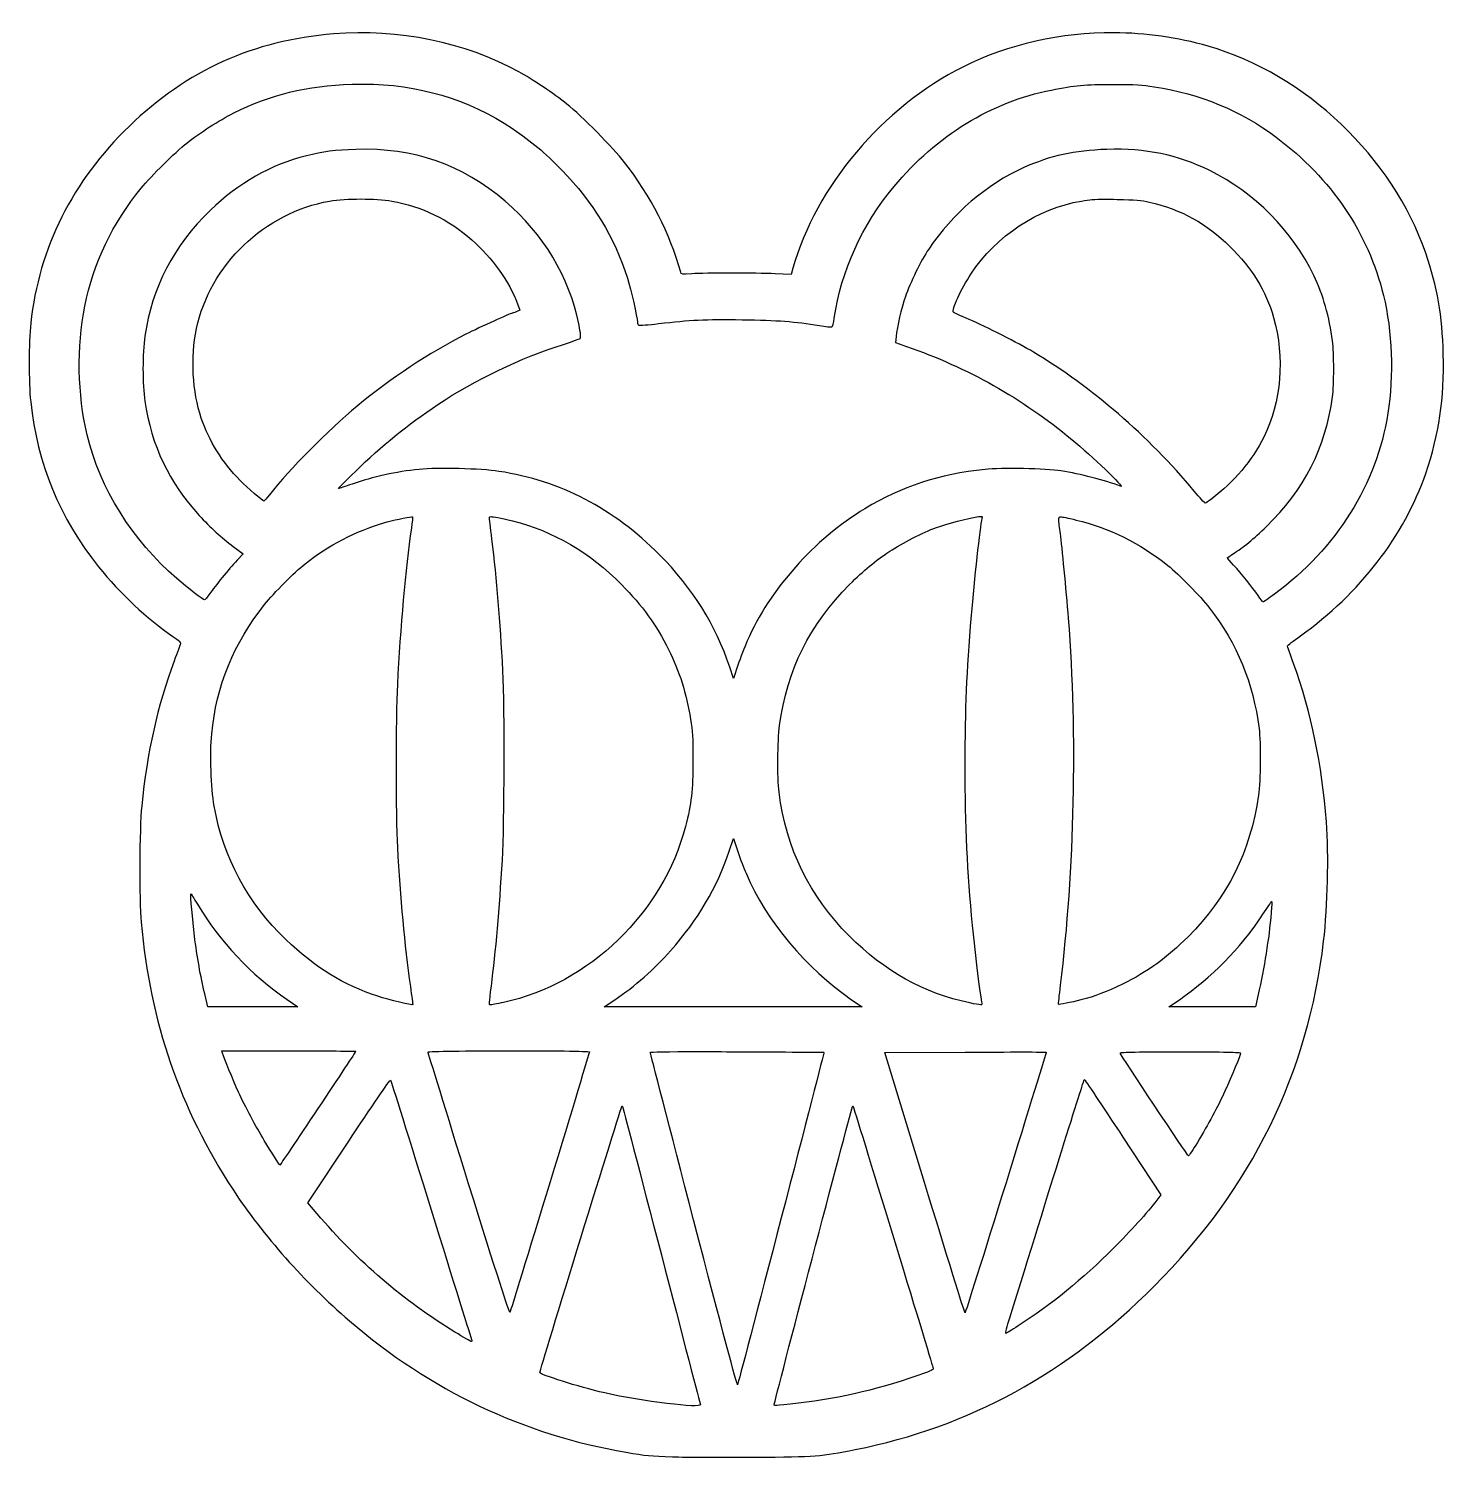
# Model space of a CAD drawing. Extents: x 18 to 597, y 6 to 390.
# Drawn here: x 419.8 to 579.7, y 213.5 to 374.9 of the extents above; entities that cross this region are included whole.
import ezdxf

# ---------------------------------------------------------------- set-up
doc = ezdxf.new("R2010")
doc.units = 0
doc.layers.add('Layer_1', color=7, linetype='CONTINUOUS')

msp = doc.modelspace()

# ---------------------------------------------------------------- linework, layer by layer
at = {"layer": 'Layer_1', "color": 7}
for points in [[(542.387564, 374.47434), (542.387564, 374.47434)], [(457.618366, 368.685477), (457.618366, 368.685477)], [(457.353247, 355.69719), (457.353247, 355.69719)], [(541.318196, 355.674593), (541.318196, 355.674593)], [(506.145715, 347.875446), (505.944519, 347.151149), (504.145917, 347.24155)], [(475.054422, 343.847718), (475.325073, 343.128381), (474.90888, 342.954747)], [(517.78075, 340.177725), (517.704155, 339.476028), (518.955415, 339.044978)], [(463.091389, 319.800951), (463.091389, 319.800951)], [(472.019432, 319.814178), (472.019432, 319.814178)], [(527.375769, 319.838433), (527.375769, 319.838433)], [(536.37767, 319.793785), (536.37767, 319.793785)], [(442.957712, 316.45342), (444.059592, 315.632108), (443.379916, 314.890174)], [(499.939592, 303.036287), (499.431903, 301.520997), (499.001401, 302.822417)], [(498.958418, 282.037743), (499.442373, 283.457674), (499.442373, 283.457674)], [(499.442373, 283.457674), (499.932424, 281.980416)], [(438.174807, 277.196419), (438.174807, 277.196419)], [(560.178035, 276.332113), (560.178035, 276.332113)], [(558.78953, 266.359526), (558.369498, 264.429171), (553.47029, 264.429171), (548.571646, 264.429171), (549.771655, 265.252136)], [(449.046967, 265.253237), (450.246976, 264.429171), (445.168613, 264.429171), (440.090842, 264.429171), (439.738064, 265.89816)], [(512.765266, 265.252136), (513.965246, 264.429171), (499.405995, 264.429171), (484.846207, 264.429171), (486.017542, 265.223471)], [(463.229198, 264.688793), (463.230835, 264.688793)], [(441.667307, 259.474847), (449.222255, 259.474847)], [(441.743366, 259.215225), (441.667307, 259.474847), (441.667307, 259.474847)], [(474.060576, 259.485871), (474.060576, 259.485871)], [(495.54638, 259.384999), (495.54638, 259.384999)], [(521.006465, 244.582113), (516.506912, 259.301766), (525.605812, 259.331532)], [(532.040705, 259.343109), (532.040705, 259.343109)], [(549.868654, 259.359644), (549.868654, 259.359644)], [(460.702434, 256.167555), (460.702434, 256.167555)], [(539.043344, 256.24638), (539.043344, 256.24638)], [(486.862007, 253.276432), (486.862007, 253.276432)], [(512.904712, 253.276982), (512.904712, 253.276982)], [(452.422627, 241.065912), (451.368696, 242.302838), (455.99175, 249.280673)], [(543.399585, 249.723299), (547.695205, 243.201871), (547.226123, 242.59388)]]:
    msp.add_lwpolyline(points, dxfattribs=at)
for points in [[(475.17843, 370.073438), (469.12245, 373.405319), (461.585874, 374.946236), (454.277448, 374.345907)], [(542.387564, 374.47434), (536.417576, 374.502373), (530.489668, 373.192182), (525.334625, 370.605359)], [(553.021048, 372.965112), (549.566987, 373.959188), (545.969557, 374.45752), (542.387564, 374.47434)], [(454.277448, 374.345907), (445.177954, 373.598455), (437.759884, 370.248032), (431.221783, 363.932347)], [(577.588182, 349.56878), (573.86299, 360.422183), (564.015072, 369.801054), (553.021048, 372.965112)], [(480.628847, 366.413919), (479.173004, 367.578057), (476.717586, 369.226619), (475.17843, 370.073438)], [(525.334625, 370.605359), (516.297926, 366.070705), (508.69898, 357.069501), (506.145715, 347.875446)], [(443.012266, 365.41236), (447.203237, 367.518088), (451.179551, 368.485924), (456.373738, 368.665081)], [(456.373738, 368.665081), (456.790721, 368.679463), (457.205588, 368.686186), (457.618366, 368.685477)], [(457.618366, 368.685477), (463.810152, 368.674846), (469.520101, 366.968948), (474.479507, 363.642409)], [(517.55421, 357.096177), (522.404876, 362.895714), (528.521817, 366.651939), (535.319873, 368.00583)], [(535.319873, 368.00583), (537.991276, 368.537858), (539.08325, 368.636134), (542.32968, 368.635868)], [(542.32968, 368.635868), (544.84095, 368.635659), (545.586751, 368.595121), (546.938962, 368.383962)], [(546.938962, 368.383962), (552.115905, 367.57554), (556.740991, 365.659031), (560.701134, 362.68164)], [(487.127691, 359.83351), (485.871012, 361.455446), (482.269941, 365.101656), (480.628847, 366.413919)], [(437.707363, 362.017427), (439.133488, 363.156374), (441.367616, 364.586027), (443.012266, 365.41236)], [(431.221783, 363.932347), (424.787342, 357.716812), (421.024586, 350.19117), (420.086113, 341.662149)], [(474.479507, 363.642409), (476.645168, 362.18978), (478.087492, 360.976987), (480.056134, 358.951565)], [(432.565076, 356.915927), (433.730061, 358.335807), (436.34073, 360.925983), (437.707363, 362.017427)], [(560.701134, 362.68164), (566.945752, 357.986695), (571.085218, 351.875275), (572.815748, 344.79691)], [(451.22592, 360.577651), (447.168609, 359.549845), (443.558253, 357.502058), (440.373601, 354.422782)], [(456.79154, 361.296437), (454.455586, 361.222331), (453.060816, 361.042468), (451.22592, 360.577651)], [(473.657648, 355.432607), (468.777941, 359.60918), (463.328173, 361.503802), (456.79154, 361.296437)], [(541.594915, 361.296437), (537.843504, 361.177426), (535.283608, 360.612206), (532.132766, 359.207329)], [(553.193599, 358.914083), (549.553412, 360.696432), (545.957619, 361.434839), (541.594915, 361.296437)], [(480.056134, 358.951565), (483.574175, 355.332037), (485.983675, 351.364424), (487.46283, 346.755927)], [(493.47549, 347.418489), (492.213985, 351.881963), (490.127826, 355.961407), (487.127691, 359.83351)], [(532.132766, 359.207329), (528.080506, 357.400545), (524.133177, 354.004672), (521.476111, 350.039518)], [(564.963677, 347.035945), (562.561345, 352.067666), (558.212272, 356.456808), (553.193599, 358.914083)], [(426.196901, 343.587543), (427.174604, 348.491193), (429.297225, 352.93312), (432.565076, 356.915927)], [(510.812288, 342.240925), (511.578408, 347.570469), (513.941201, 352.776399), (517.55421, 357.096177)], [(438.808707, 341.055812), (440.294663, 348.226785), (446.534201, 354.206289), (453.833174, 355.454107)], [(453.833174, 355.454107), (454.780763, 355.616105), (456.067075, 355.69719), (457.353247, 355.69719)], [(457.353247, 355.69719), (458.639418, 355.69719), (459.925702, 355.616105), (460.873292, 355.454107)], [(460.873292, 355.454107), (464.181331, 354.888573), (467.277281, 353.386978), (469.881797, 351.085174)], [(481.95453, 341.581671), (480.878078, 346.917299), (478.007652, 351.709404), (473.657648, 355.432607)], [(526.236946, 347.216745), (529.15089, 351.589096), (533.733671, 354.619412), (538.715373, 355.467885)], [(538.715373, 355.467885), (539.657459, 355.628342), (540.161282, 355.680446), (541.318196, 355.674593)], [(541.318196, 355.674593), (541.703853, 355.67264), (542.16204, 355.664489), (542.733174, 355.651442)], [(542.733174, 355.651442), (544.806604, 355.604079), (545.532987, 355.54345), (546.362382, 355.349927)], [(546.362382, 355.349927), (550.009399, 354.498945), (552.824565, 352.950527), (555.464049, 350.343237)], [(440.373601, 354.422782), (436.210456, 350.397384), (433.78755, 345.738821), (432.968033, 340.182687)], [(469.881797, 351.085174), (472.214533, 349.023543), (474.097914, 346.38868), (475.054422, 343.847718)], [(555.464049, 350.343237), (558.047172, 347.791593), (559.507672, 345.413882), (560.409005, 342.292188)], [(521.476111, 350.039518), (520.639633, 348.791212), (519.353546, 346.172743), (518.838547, 344.668476)], [(579.567576, 338.171853), (579.456663, 342.552902), (578.903931, 345.73529), (577.588182, 349.56878)], [(494.721783, 347.243754), (493.570062, 347.160721), (493.547456, 347.163925), (493.47549, 347.418489)], [(504.145917, 347.24155), (501.893163, 347.35473), (496.280412, 347.356121), (494.721783, 347.243754)], [(524.256452, 342.899076), (524.021897, 343.115179), (525.166364, 345.610322), (526.236946, 347.216745)], [(567.062705, 339.669505), (566.71368, 342.354426), (565.995538, 344.874705), (564.963677, 347.035945)], [(487.46283, 346.755927), (487.869202, 345.489805), (488.578483, 342.334628), (488.578483, 341.792787)], [(518.838547, 344.668476), (518.3978, 343.381139), (517.89917, 341.263697), (517.78075, 340.177725)], [(572.815748, 344.79691), (573.806405, 340.744992), (573.992163, 335.792305), (573.31404, 331.488919)], [(426.453215, 329.069083), (425.370498, 333.623077), (425.276066, 338.969049), (426.196901, 343.587543)], [(474.436496, 342.780565), (474.255648, 342.780565), (470.836696, 341.228755), (469.220917, 340.413093)], [(474.90888, 342.954747), (474.680082, 342.85915), (474.467654, 342.780565), (474.436496, 342.780565)], [(510.544967, 341.248186), (510.617498, 341.275733), (510.737725, 341.722322), (510.812288, 342.240925)], [(526.025844, 342.093199), (525.106956, 342.486337), (524.310808, 342.848981), (524.256452, 342.899076)], [(560.409005, 342.292188), (561.692439, 337.847018), (561.271279, 332.723356), (559.298292, 328.781349)], [(420.086113, 341.662149), (419.849131, 339.508743), (419.847127, 335.036619), (420.082274, 332.797504)], [(439.345578, 330.926128), (438.334573, 333.946036), (438.131232, 337.786507), (438.808707, 341.055812)], [(482.10391, 339.955585), (482.227382, 340.069211), (482.200543, 340.362423), (481.95453, 341.581671)], [(488.578483, 341.792787), (488.578483, 341.635132), (488.65615, 341.47641), (488.751005, 341.440009)], [(488.751005, 341.440009), (488.84586, 341.403608), (489.844052, 341.482066), (490.969102, 341.614744)], [(490.969102, 341.614744), (494.583833, 342.041047), (496.190722, 342.116874), (500.400405, 342.057921)], [(500.400405, 342.057921), (504.443802, 342.001293), (506.314117, 341.861141), (509.145963, 341.403078)], [(509.145963, 341.403078), (509.843052, 341.290319), (510.472408, 341.220641), (510.544967, 341.248186)], [(533.284797, 338.404467), (531.593524, 339.423165), (528.010995, 341.24389), (526.025844, 342.093199)], [(432.968033, 340.182687), (432.693487, 338.324205), (432.693685, 334.706427), (432.968033, 332.871367)], [(469.220917, 340.413093), (465.057151, 338.311209), (460.726423, 335.448149), (456.949754, 332.301411)], [(466.053057, 332.475043), (470.3156, 335.313538), (475.389533, 337.747027), (480.225354, 339.27208)], [(480.225354, 339.27208), (481.175963, 339.571862), (482.021078, 339.879357), (482.10391, 339.955585)], [(518.955415, 339.044978), (525.7973, 336.68925), (532.117836, 333.131415), (537.630568, 328.532201)], [(567.057766, 333.332733), (567.24344, 334.739187), (567.246121, 338.258741), (567.062705, 339.669505)], [(551.450651, 322.703098), (546.183227, 328.999067), (539.937904, 334.3971), (533.284797, 338.404467)], [(577.588719, 324.700151), (579.102164, 329.10595), (579.694915, 333.142168), (579.567576, 338.171853)], [(420.082274, 332.797504), (420.817971, 325.791891), (423.353794, 319.627709), (427.75409, 314.147687)], [(432.968033, 332.871367), (433.719506, 327.84464), (435.711007, 323.656823), (439.107467, 319.961905)], [(559.597616, 318.693008), (563.85302, 322.827457), (566.306688, 327.642309), (567.057766, 333.332733)], [(443.732694, 323.904196), (441.715398, 325.955822), (440.194841, 328.389357), (439.345578, 330.926128)], [(456.949754, 332.301411), (453.62464, 329.530931), (449.302096, 325.161671), (447.046604, 322.290788)], [(456.747993, 324.932764), (459.727102, 327.843302), (462.625384, 330.192491), (466.053057, 332.475043)], [(573.31404, 331.488919), (572.048781, 323.459346), (567.536386, 316.264698), (560.497736, 311.053162)], [(436.571305, 312.819809), (431.551786, 317.153288), (427.886848, 323.039067), (426.453215, 329.069083)], [(537.630568, 328.532201), (539.853745, 326.677442), (543.647263, 323.062161), (543.193986, 323.230061)], [(559.298292, 328.781349), (557.984067, 326.155509), (555.918991, 323.708427), (553.433911, 321.832177)], [(454.849625, 323.008471), (454.83018, 323.027913), (455.684354, 323.893616), (456.747993, 324.932764)], [(463.952929, 325.154904), (461.32973, 324.886214), (458.735148, 324.31748), (456.378677, 323.494644)], [(472.950963, 324.928906), (470.925229, 325.243115), (466.018485, 325.366474), (463.952929, 325.154904)], [(491.067231, 315.516905), (485.833476, 320.771979), (479.909209, 323.849609), (472.950963, 324.928906)], [(527.829413, 325.158211), (522.61801, 324.605919), (518.429663, 323.232646), (514.258504, 320.70825)], [(536.395845, 324.98513), (534.78382, 325.240143), (529.592342, 325.345042), (527.829413, 325.158211)], [(543.193986, 323.230061), (541.175843, 323.977642), (538.661977, 324.626635), (536.395845, 324.98513)], [(563.444531, 306.353502), (570.136697, 311.131115), (575.170413, 317.660309), (577.588719, 324.700151)], [(446.418772, 321.581375), (446.266824, 321.585191), (444.569765, 323.052879), (443.732694, 323.904196)], [(456.378677, 323.494644), (455.557213, 323.207805), (454.869098, 322.989026), (454.849625, 323.008471)], [(447.046604, 322.290788), (446.73932, 321.899674), (446.456957, 321.580528), (446.418772, 321.581375)], [(552.688675, 321.349315), (552.630735, 321.349315), (552.073628, 321.958472), (551.450651, 322.703098)], [(553.433911, 321.832177), (553.08198, 321.566471), (552.746644, 321.349315), (552.688675, 321.349315)], [(439.107467, 319.961905), (440.345012, 318.615617), (441.646536, 317.430098), (442.957712, 316.45342)], [(459.9467, 319.113584), (460.883254, 319.384515), (462.623803, 319.758753), (463.091389, 319.800951)], [(463.207693, 319.797643), (463.229621, 319.775734), (463.166686, 319.195525), (463.067682, 318.50835)], [(463.091389, 319.800951), (463.158191, 319.806979), (463.198887, 319.80644), (463.207693, 319.797643)], [(471.871153, 319.743072), (471.871153, 319.785301), (471.918905, 319.808929), (472.019432, 319.814178)], [(472.153375, 317.287409), (471.998068, 318.570479), (471.871153, 319.675596), (471.871153, 319.743072)], [(472.019432, 319.814178), (472.320959, 319.829926), (473.095151, 319.676197), (474.463505, 319.33352)], [(514.258504, 320.70825), (508.552168, 317.254764), (503.506768, 311.580083), (500.977521, 305.771419)], [(522.338752, 318.589929), (523.465496, 319.002016), (526.027932, 319.674969), (526.923762, 319.793785)], [(527.471668, 319.603615), (527.261554, 318.689867), (526.581568, 312.54848), (526.261753, 308.67467)], [(526.923762, 319.793785), (527.147818, 319.823503), (527.289494, 319.841495), (527.375769, 319.838433)], [(527.375769, 319.838433), (527.519561, 319.83333), (527.509796, 319.769373), (527.471668, 319.603615)], [(536.165439, 319.465259), (536.165439, 319.686501), (536.143764, 319.797612), (536.37767, 319.793785)], [(536.37767, 319.793785), (536.611548, 319.789958), (537.10126, 319.671272), (538.124456, 319.433288)], [(451.074903, 314.499361), (453.642645, 316.551063), (456.84282, 318.215691), (459.9467, 319.113584)], [(463.067682, 318.50835), (462.411713, 313.954703), (461.815547, 307.307255), (461.482948, 300.839695)], [(474.463505, 319.33352), (479.134876, 318.163681), (483.171415, 315.805745), (486.81846, 312.115357)], [(517.075759, 315.902756), (518.48227, 316.843948), (520.800048, 318.027175), (522.338752, 318.589929)], [(536.332458, 317.883824), (536.240482, 318.544421), (536.165439, 319.256075), (536.165439, 319.465259)], [(538.124456, 319.433288), (541.747823, 318.590559), (545.40054, 316.78038), (548.457007, 314.313052)], [(555.87471, 315.640377), (556.920146, 316.285661), (558.200532, 317.335613), (559.597616, 318.693008)], [(473.390835, 302.395225), (473.089337, 308.174874), (472.722617, 312.585395), (472.153375, 317.287409)], [(537.256849, 308.329058), (537.002567, 311.571619), (536.526684, 316.488785), (536.332458, 317.883824)], [(443.379916, 314.890174), (442.424707, 313.847484), (440.892777, 311.975738), (440.296977, 311.123168)], [(499.001401, 302.822417), (497.43566, 307.549862), (494.79629, 311.772646), (491.067231, 315.516905)], [(512.540899, 312.136303), (514.227036, 313.82343), (515.299593, 314.714228), (517.075759, 315.902756)], [(555.177424, 315.153654), (555.177424, 315.18447), (555.491198, 315.403652), (555.87471, 315.640377)], [(555.897288, 314.332895), (555.501189, 314.753384), (555.177424, 315.122838), (555.177424, 315.153654)], [(427.75409, 314.147687), (430.150468, 311.163308), (433.270124, 308.233113), (436.127031, 306.283497)], [(446.490429, 309.889549), (447.547012, 311.20088), (449.87114, 313.537531), (451.074903, 314.499361)], [(548.457007, 314.313052), (549.78269, 313.242896), (552.1025, 310.866893), (553.188068, 309.467316)], [(558.668259, 310.896619), (558.013447, 311.865322), (556.773052, 313.403142), (555.897288, 314.332895)], [(439.711592, 310.403281), (439.560208, 310.403281), (437.814805, 311.746258), (436.571305, 312.819809)], [(486.81846, 312.115357), (489.124526, 309.781878), (490.747784, 307.536484), (492.096891, 304.815061)], [(504.637576, 296.230984), (505.491694, 302.521683), (508.022324, 307.614996), (512.540899, 312.136303)], [(440.296977, 311.123168), (440.020202, 310.727091), (439.757002, 310.403281), (439.711592, 310.403281)], [(440.522416, 295.268011), (441.020736, 300.655825), (443.042661, 305.610405), (446.490429, 309.889549)], [(559.230502, 310.176179), (559.187491, 310.178186), (558.93462, 310.502547), (558.668259, 310.896619)], [(560.497736, 311.053162), (559.843658, 310.568861), (559.273484, 310.174204), (559.230502, 310.176179)], [(526.261753, 308.67467), (525.708711, 301.976162), (525.562661, 298.441743), (525.557863, 291.6796)], [(536.354528, 266.874361), (537.958764, 279.90998), (538.290629, 295.145295), (537.256849, 308.329058)], [(553.188068, 309.467316), (556.279248, 305.482025), (558.097605, 301.053795), (558.766387, 295.884821)], [(436.127031, 306.283497), (436.827591, 305.805421), (437.060707, 305.585002), (437.005674, 305.453919)], [(437.005674, 305.453919), (436.964469, 305.355734), (436.633648, 304.472214), (436.270344, 303.48994)], [(500.977521, 305.771419), (500.685449, 305.100622), (500.218597, 303.869642), (499.939592, 303.036287)], [(561.975564, 305.222409), (561.975564, 305.267804), (562.636529, 305.776662), (563.444531, 306.353502)], [(562.659615, 303.239688), (562.28313, 304.28481), (561.975564, 305.177008), (561.975564, 305.222409)], [(436.270344, 303.48994), (434.3908, 298.408286), (433.236314, 293.234769), (432.619094, 287.128217)], [(492.096891, 304.815061), (493.329412, 302.32879), (494.109671, 299.860864), (494.591679, 296.922208)], [(473.334616, 281.021303), (473.581589, 285.233134), (473.615456, 298.088912), (473.390835, 302.395225)], [(566.364318, 285.342278), (565.876553, 291.793779), (564.651793, 297.70932), (562.659615, 303.239688)], [(461.482948, 300.839695), (461.291206, 297.136635), (461.29036, 285.895416), (461.480182, 282.461627)], [(494.591679, 296.922208), (494.810344, 295.589098), (494.846892, 294.92184), (494.846892, 292.255621)], [(504.582458, 288.683746), (504.368872, 290.370448), (504.398986, 294.473592), (504.637576, 296.230984)], [(558.766387, 295.884821), (558.97907, 294.241021), (558.944865, 290.013538), (558.705202, 288.338134)], [(440.803002, 287.128217), (440.440036, 289.199378), (440.310214, 292.973256), (440.522416, 295.268011)], [(494.846892, 292.255621), (494.846892, 288.814294), (494.695452, 287.47765), (494.002427, 284.796025)], [(525.557863, 291.6796), (525.553037, 284.804125), (525.783782, 279.730311), (526.378057, 273.647144)], [(512.502884, 272.450454), (507.983095, 276.979734), (505.392013, 282.290332), (504.582458, 288.683746)], [(558.705202, 288.338134), (557.798139, 281.997456), (555.215608, 276.803817), (550.76217, 272.364467)], [(432.619094, 287.128217), (432.360155, 284.566152), (432.324256, 276.572451), (432.560137, 273.992756)], [(448.900352, 272.033736), (444.551195, 276.204097), (441.82761, 281.281309), (440.803002, 287.128217)], [(494.002427, 284.796025), (491.501712, 275.11954), (483.082459, 266.979046), (473.477929, 264.951172)], [(566.05455, 271.861205), (566.522757, 275.863111), (566.652833, 281.526453), (566.364318, 285.342278)], [(461.480182, 282.461627), (461.797513, 276.722119), (462.286378, 271.486566), (462.948613, 266.733803)], [(472.095491, 266.791128), (472.594291, 270.696593), (473.007069, 275.436083), (473.334616, 281.021303)], [(492.327861, 270.782478), (495.475994, 274.354562), (497.525463, 277.833552), (498.958418, 282.037743)], [(499.932424, 281.980416), (500.201918, 281.167853), (500.612015, 280.062315), (500.844114, 279.523649)], [(500.844114, 279.523649), (503.191357, 274.076266), (507.607711, 268.789101), (512.765266, 265.252136)], [(438.579401, 272.437226), (438.359296, 274.221844), (438.113509, 277.110925), (438.174807, 277.196419)], [(438.174807, 277.196419), (438.188636, 277.215689), (438.519288, 276.697374), (438.909037, 276.044379)], [(438.909037, 276.044379), (441.427362, 271.824923), (444.973541, 268.049938), (449.046967, 265.253237)], [(559.021036, 274.613975), (559.536713, 275.394286), (560.025127, 276.131428), (560.105842, 276.251635)], [(560.105842, 276.251635), (560.136633, 276.297504), (560.160339, 276.325738), (560.178035, 276.332113)], [(560.178035, 276.332113), (560.231177, 276.351236), (560.228298, 276.171328), (560.187404, 275.663489)], [(549.771655, 265.252136), (553.372923, 267.721855), (556.675177, 271.064328), (559.021036, 274.613975)], [(560.187404, 275.663489), (559.939246, 272.581442), (559.484558, 269.553909), (558.78953, 266.359526)], [(432.560137, 273.992756), (433.596344, 262.660027), (436.922672, 252.962578), (442.906432, 243.829153)], [(526.378057, 273.647144), (526.704673, 270.303584), (527.320425, 265.388938), (527.478837, 264.861324)], [(439.738064, 265.89816), (439.257299, 267.900563), (438.867719, 270.099805), (438.579401, 272.437226)], [(459.291323, 265.636331), (455.366176, 266.927281), (452.180706, 268.88822), (448.900352, 272.033736)], [(526.099165, 264.89109), (520.912259, 265.98408), (516.51741, 268.427506), (512.502884, 272.450454)], [(550.76217, 272.364467), (548.378436, 269.988251), (546.147216, 268.374979), (543.367073, 267.017676)], [(546.939498, 232.906822), (557.947322, 243.95685), (564.305789, 256.914208), (566.05455, 271.861205)], [(486.017542, 265.223471), (488.300917, 266.772431), (490.505468, 268.714715), (492.327861, 270.782478)], [(462.948613, 266.733803), (463.103129, 265.624783), (463.229142, 264.704625), (463.229198, 264.688793)], [(471.984691, 264.65958), (471.833053, 264.65958), (471.839375, 264.7856), (472.095491, 266.791128)], [(536.135128, 264.728482), (536.1132, 264.750407), (536.211949, 265.715926), (536.354528, 266.874361)], [(543.367073, 267.017676), (541.548122, 266.129644), (540.225714, 265.625748), (538.663557, 265.225675)], [(463.230835, 264.688793), (463.231145, 264.580741), (460.514079, 265.234179), (459.291323, 265.636331)], [(473.477929, 264.951172), (472.718977, 264.790926), (472.047062, 264.65958), (471.984691, 264.65958)], [(527.478837, 264.861324), (527.554726, 264.608599), (527.426682, 264.611359), (526.099165, 264.89109)], [(538.663557, 265.225675), (537.539636, 264.93784), (536.190839, 264.672765), (536.135128, 264.728482)], [(443.552467, 254.80826), (442.906517, 256.219933), (441.911542, 258.643285), (441.743366, 259.215225)], [(449.222255, 259.474847), (453.377441, 259.474847), (456.777231, 259.448541), (456.777231, 259.416419)], [(456.777231, 259.416419), (456.777231, 259.384305), (454.858092, 256.480639), (452.513023, 252.963893)], [(469.531248, 244.455333), (467.012726, 252.557422), (464.952221, 259.251214), (464.955043, 259.330428)], [(464.955043, 259.330428), (464.957019, 259.427693), (469.509038, 259.481166), (474.060576, 259.485871)], [(474.060576, 259.485871), (478.612115, 259.490578), (483.162779, 259.44643), (483.162779, 259.349171)], [(483.162779, 259.349171), (483.162779, 259.280314), (481.166763, 252.682687), (478.727149, 244.687396)], [(490.032576, 259.301766), (490.025662, 259.358978), (491.881329, 259.386732), (495.54638, 259.384999)], [(494.927918, 240.369726), (492.243279, 250.719052), (490.040196, 259.238393), (490.032576, 259.301766)], [(495.54638, 259.384999), (496.768064, 259.384423), (498.191, 259.380616), (499.81279, 259.373425)], [(499.81279, 259.373425), (505.199424, 259.349538), (509.621254, 259.317641), (509.639316, 259.302316)], [(509.639316, 259.302316), (509.657406, 259.286992), (507.493609, 250.881), (504.830503, 240.622183)], [(525.605812, 259.331532), (528.108023, 259.339646), (530.38598, 259.343312), (532.040705, 259.343109)], [(534.735052, 259.330428), (534.751901, 259.313583), (532.711265, 252.676232), (530.200193, 244.58101)], [(532.040705, 259.343109), (533.69543, 259.342903), (534.726586, 259.338853), (534.735052, 259.330428)], [(543.099188, 259.206956), (543.068623, 259.332043), (544.282037, 259.359644), (549.868654, 259.359644)], [(550.802979, 247.606632), (550.705867, 247.606632), (543.155745, 258.975568), (543.099188, 259.206956)], [(549.868654, 259.359644), (554.930874, 259.359644), (556.675064, 259.325594), (556.675064, 259.226802)], [(556.675064, 259.226802), (556.675064, 259.016174), (555.6723, 256.561874), (554.916679, 254.923463)], [(455.99175, 249.280673), (458.534516, 253.118635), (460.6544, 256.218), (460.702434, 256.167555)], [(460.702434, 256.167555), (460.750497, 256.117122), (462.82102, 249.521552), (465.303955, 241.510742)], [(530.626828, 229.315104), (535.095027, 243.766725), (538.995648, 256.247791), (539.043344, 256.24638)], [(539.043344, 256.24638), (539.076477, 256.245401), (541.036849, 253.310089), (543.399585, 249.723299)], [(446.459582, 249.335243), (445.514758, 250.888699), (444.296038, 253.183171), (443.552467, 254.80826)], [(554.916679, 254.923463), (554.081103, 253.111656), (553.044162, 251.179839), (551.808932, 249.133497)], [(452.513023, 252.963893), (450.167954, 249.447159), (448.236763, 246.56968), (448.221241, 246.569796)], [(477.574582, 223.142044), (477.574582, 223.422265), (486.798197, 253.349677), (486.862007, 253.276432)], [(486.862007, 253.276432), (486.900869, 253.231781), (488.891778, 245.650886), (491.286038, 236.430192)], [(504.038955, 219.576231), (504.701415, 222.348731), (512.852811, 253.334098), (512.904712, 253.276982)], [(512.904712, 253.276982), (512.970724, 253.204321), (521.74981, 224.492824), (521.935823, 223.741216)], [(448.221241, 246.569796), (448.184778, 246.570095), (447.223952, 248.078474), (446.459582, 249.335243)], [(551.808932, 249.133497), (551.302061, 248.293809), (550.849518, 247.606632), (550.802979, 247.606632)], [(442.906432, 243.829153), (446.340964, 238.586821), (450.96176, 233.373638), (456.074978, 228.9728)], [(474.201123, 229.937427), (474.138075, 229.789263), (472.716267, 234.209123), (469.531248, 244.455333)], [(478.727149, 244.687396), (476.287507, 236.692117), (474.250992, 230.054586), (474.201123, 229.937427)], [(525.570535, 229.86246), (525.535342, 229.86246), (523.481441, 236.486278), (521.006465, 244.582113)], [(530.200193, 244.58101), (527.689064, 236.485798), (525.6057, 229.86246), (525.570535, 229.86246)], [(547.226123, 242.59388), (546.139314, 241.18519), (544.273655, 239.120687), (542.330781, 237.177087)], [(467.978462, 227.702247), (462.220141, 231.210512), (457.003602, 235.691614), (452.422627, 241.065912)], [(465.303955, 241.510742), (467.786889, 233.499932), (469.845334, 226.875559), (469.877958, 226.790536)], [(504.830503, 240.622183), (502.167398, 230.363354), (499.948087, 221.875916), (499.898783, 221.761249)], [(499.898783, 221.761249), (499.839234, 221.622864), (498.16797, 227.879279), (494.927918, 240.369726)], [(491.286038, 236.430192), (493.680298, 227.209495), (495.663418, 219.600327), (495.693023, 219.52111)], [(542.330781, 237.177087), (538.856118, 233.701154), (535.216439, 230.733291), (531.56612, 228.398983)], [(513.178665, 214.432291), (526.024122, 216.980314), (537.125926, 223.055653), (546.939498, 232.906822)], [(530.167681, 227.557831), (530.121594, 227.557831), (530.328039, 228.348674), (530.626828, 229.315104)], [(456.074978, 228.9728), (465.238169, 221.086235), (475.631679, 216.148995), (487.332726, 214.12361)], [(469.83221, 226.636197), (469.774665, 226.636197), (468.940642, 227.116051), (467.978462, 227.702247)], [(531.56612, 228.398983), (530.842756, 227.936409), (530.213739, 227.557831), (530.167681, 227.557831)], [(469.877958, 226.790536), (469.910583, 226.705517), (469.889784, 226.636197), (469.83221, 226.636197)], [(484.89139, 220.832453), (481.92151, 221.516873), (477.574582, 222.889037), (477.574582, 223.142044)], [(520.993793, 223.066527), (516.314126, 221.356954), (511.62887, 220.240195), (506.783481, 219.678759)], [(521.935823, 223.741216), (522.008015, 223.44953), (521.973838, 223.424534), (520.993793, 223.066527)], [(495.693023, 219.52111), (495.870766, 219.045529), (489.054789, 219.872968), (484.89139, 220.832453)], [(506.783481, 219.678759), (503.906818, 219.345444), (503.984486, 219.3483), (504.038955, 219.576231)], [(487.332726, 214.12361), (489.482356, 213.751523), (490.13316, 213.687213), (492.553837, 213.610982)], [(492.553837, 213.610982), (494.07476, 213.563029), (498.221423, 213.545625), (501.768505, 213.571843)], [(501.768505, 213.571843), (508.819884, 213.623958), (509.275419, 213.658042), (513.178665, 214.432291)]]:
    msp.add_open_spline(points, degree=3, dxfattribs=at)

doc.saveas('drawing.dxf')
